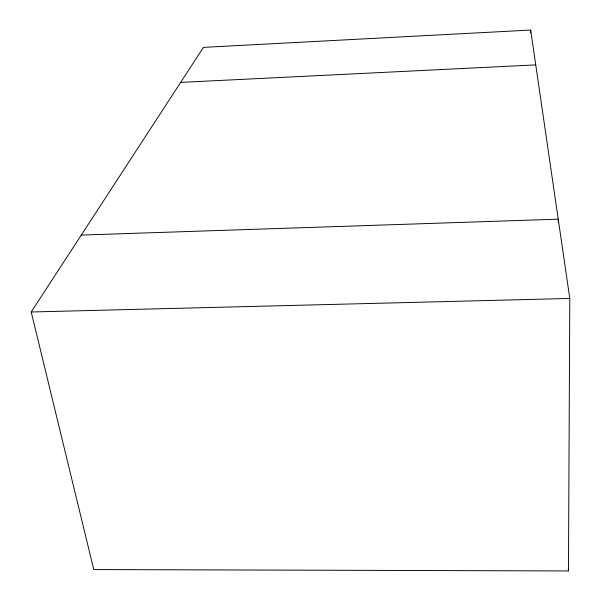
<?xml version="1.0" encoding="UTF-8"?>
<svg xmlns="http://www.w3.org/2000/svg" width="601" height="601" viewBox="0 0 601 601"><rect width="100%" height="100%" fill="white"/><g stroke="black" fill="none" stroke-linecap="round" stroke-linejoin="round"><path stroke-width="0.9" d="M568.471 570.95L569.786 298.457L530.668 30.05L203.446 47.381L31.214 311.994L93.764 569.56L568.471 570.95L568.283 569.094M180.661 82.397L535.739 64.878M81.278 235.074L558.231 219.177L558.231 221.994M31.214 311.994L569.786 298.457M530.668 30.05L530.698 32.86"/></g></svg>
